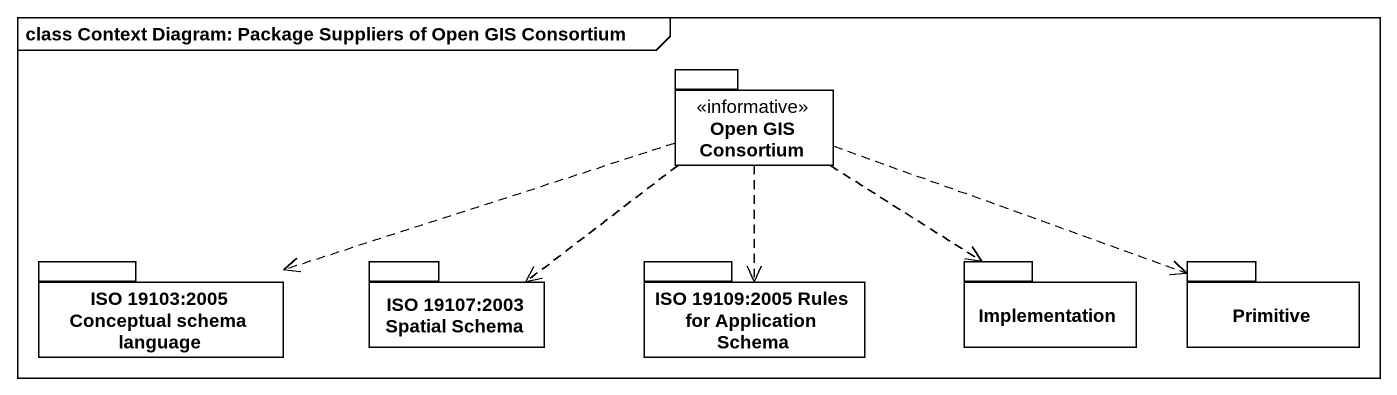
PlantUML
@startuml
mainframe class Context Diagram: Package Suppliers of Open GIS Consortium
package "Open GIS Consortium" as Open_GIS_Consortium <<informative>> {
}
package "ISO 19103:2005 Conceptual schema language" as ISO_19103_2005_Conceptual {
}
package "ISO 19107:2003 Spatial Schema" as ISO_19107_2003_Spatial {
}
package "ISO 19109:2005 Rules for Application Schema" as ISO_19109_2005_Rules_for {
}
package Implementation {
}
package Primitive {
}
Open_GIS_Consortium .left.> ISO_19103_2005_Conceptual
Open_GIS_Consortium ..> ISO_19107_2003_Spatial
Open_GIS_Consortium ..> ISO_19109_2005_Rules_for
Open_GIS_Consortium ..> Implementation
Open_GIS_Consortium .right.> Primitive
@enduml
